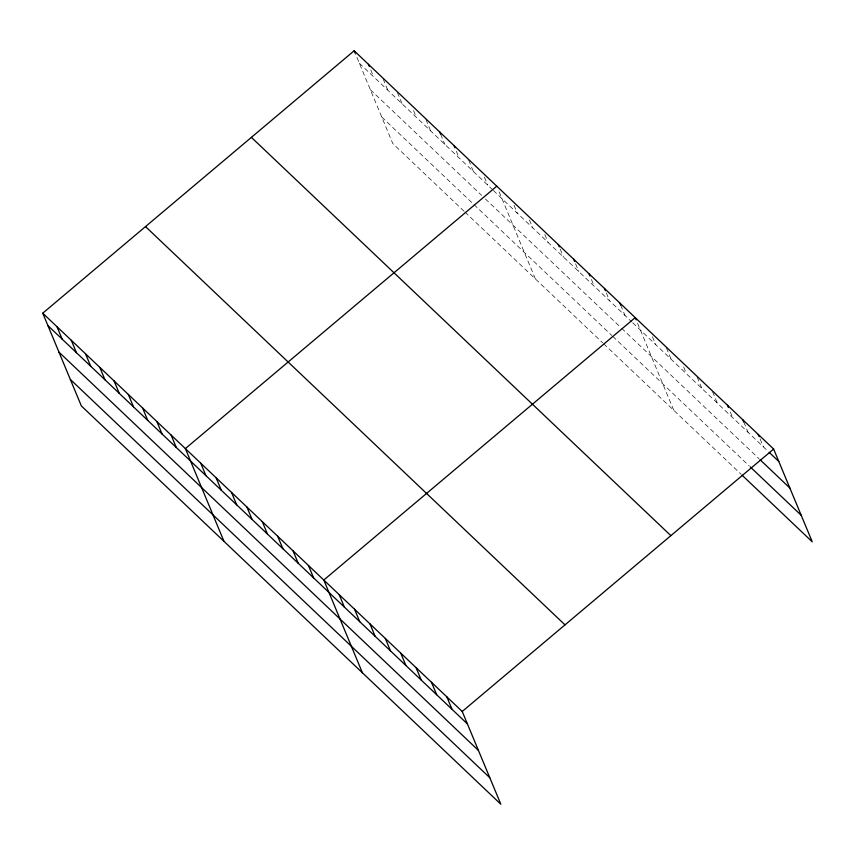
<?xml version="1.0" encoding="UTF-8"?>
<svg xmlns="http://www.w3.org/2000/svg" width="855" height="855" viewBox="0 0 855 855"><rect width="100%" height="100%" fill="white"/><g stroke="black" fill="none" stroke-linecap="round" stroke-linejoin="round"><path stroke-width="0.64" stroke-dasharray="4.28 3.21" d="M359.335 63.217L492.459 189.607M493.399 190.505L631.738 321.854M632.7 322.763L768.239 451.461M370.375 89.722L481.622 195.346M485.416 198.959L620.655 327.358M621.617 328.277L759.09 458.793M381.736 117.028L473.018 203.693M473.969 204.591L611.838 335.502M612.8 336.41L749.311 466.018M464.083 211.238L392.776 143.533L355.103 53.031M465.035 212.147L602.689 342.844M603.651 343.753L741.114 474.269M760.138 438.978L763.44 446.898M743.818 422.103L748.05 432.288M730.32 412.024L732.671 417.689M712.589 391.772L717.292 403.079M697.199 377.162L701.912 388.48M683.711 367.084L686.533 373.87M666.44 347.953L671.154 359.271M652.472 336.752L655.774 344.672M637.563 323.276L673.826 410.379M620.773 305.278L625.005 315.463M606.334 292.934L609.626 300.853M591.425 279.467L594.246 286.254M575.565 263.725L578.867 271.644M560.185 249.126L563.488 257.045M544.806 234.527L548.108 242.446M529.427 219.917L532.718 227.836M514.047 205.318L517.339 213.237M499.138 191.841L535.39 278.944M484.4 177.167L487.703 185.086M468.732 160.238L473.435 171.545M456.346 151.217L459.178 158.004M440.678 134.278L444.91 144.463M425.94 119.604L430.653 130.922M413.564 110.594L416.385 117.381M397.415 92.522L402.128 103.84M383.158 78.981L387.86 90.299M370.771 69.971L373.603 76.758"/><path stroke-width="1.28" d="M42.75 313.187L462.224 711.467L500.838 804.234L81.364 405.943L42.75 313.187L354.162 50.766L773.636 449.057L812.25 541.813L742.076 475.188M496.776 186.187L185.375 448.597L223.989 541.365M462.224 711.467L773.636 449.057M769.201 452.37L778.82 461.497M760.052 459.712L789.849 488.002M750.273 466.937L801.221 515.309M251.391 137.366L670.876 535.647M145.51 226.586L564.995 624.866M47.933 325.627L467.407 723.918M58.963 352.132L478.437 750.423M70.334 379.438L489.808 777.729M758.257 434.447L759.197 436.713M742.877 419.848L743.818 422.103M727.498 405.238L728.439 407.504M636.152 319.877L635.212 317.622L323.799 580.032L362.413 672.8M619.832 303.012L620.773 305.278M604.442 288.413L605.393 290.679M589.063 273.803L590.003 276.069M573.684 259.204L574.624 261.47M558.304 244.605L559.245 246.86M453.994 145.564L454.935 147.819M439.737 132.023L440.678 134.278M368.42 64.307L369.36 66.572M354.162 50.766L355.103 53.031M446.844 696.868L452.028 709.308M431.465 682.258L436.649 694.709M416.086 667.659L421.269 680.099M400.706 653.049L405.89 665.5M385.327 638.45L390.5 650.89M369.948 623.851L375.121 636.291M354.558 609.241L359.741 621.692M339.179 594.642L344.362 607.082M308.42 565.433L313.603 577.873M293.041 550.823L298.224 563.274M277.661 536.224L282.834 548.664M262.282 521.625L267.455 534.065M246.892 507.015L252.075 519.466M231.513 492.416L236.696 504.856M216.133 477.806L221.317 490.257M200.754 463.207L205.937 475.647M171.107 435.056L176.29 447.507M156.85 421.515L162.033 433.966M142.582 407.974L147.765 420.425M128.325 394.433L133.508 406.884M114.057 380.892L119.24 393.343M99.8 367.351L104.983 379.802M85.532 353.81L90.716 366.25M71.275 340.269L76.458 352.709M57.007 326.728L62.191 339.168"/></g></svg>
